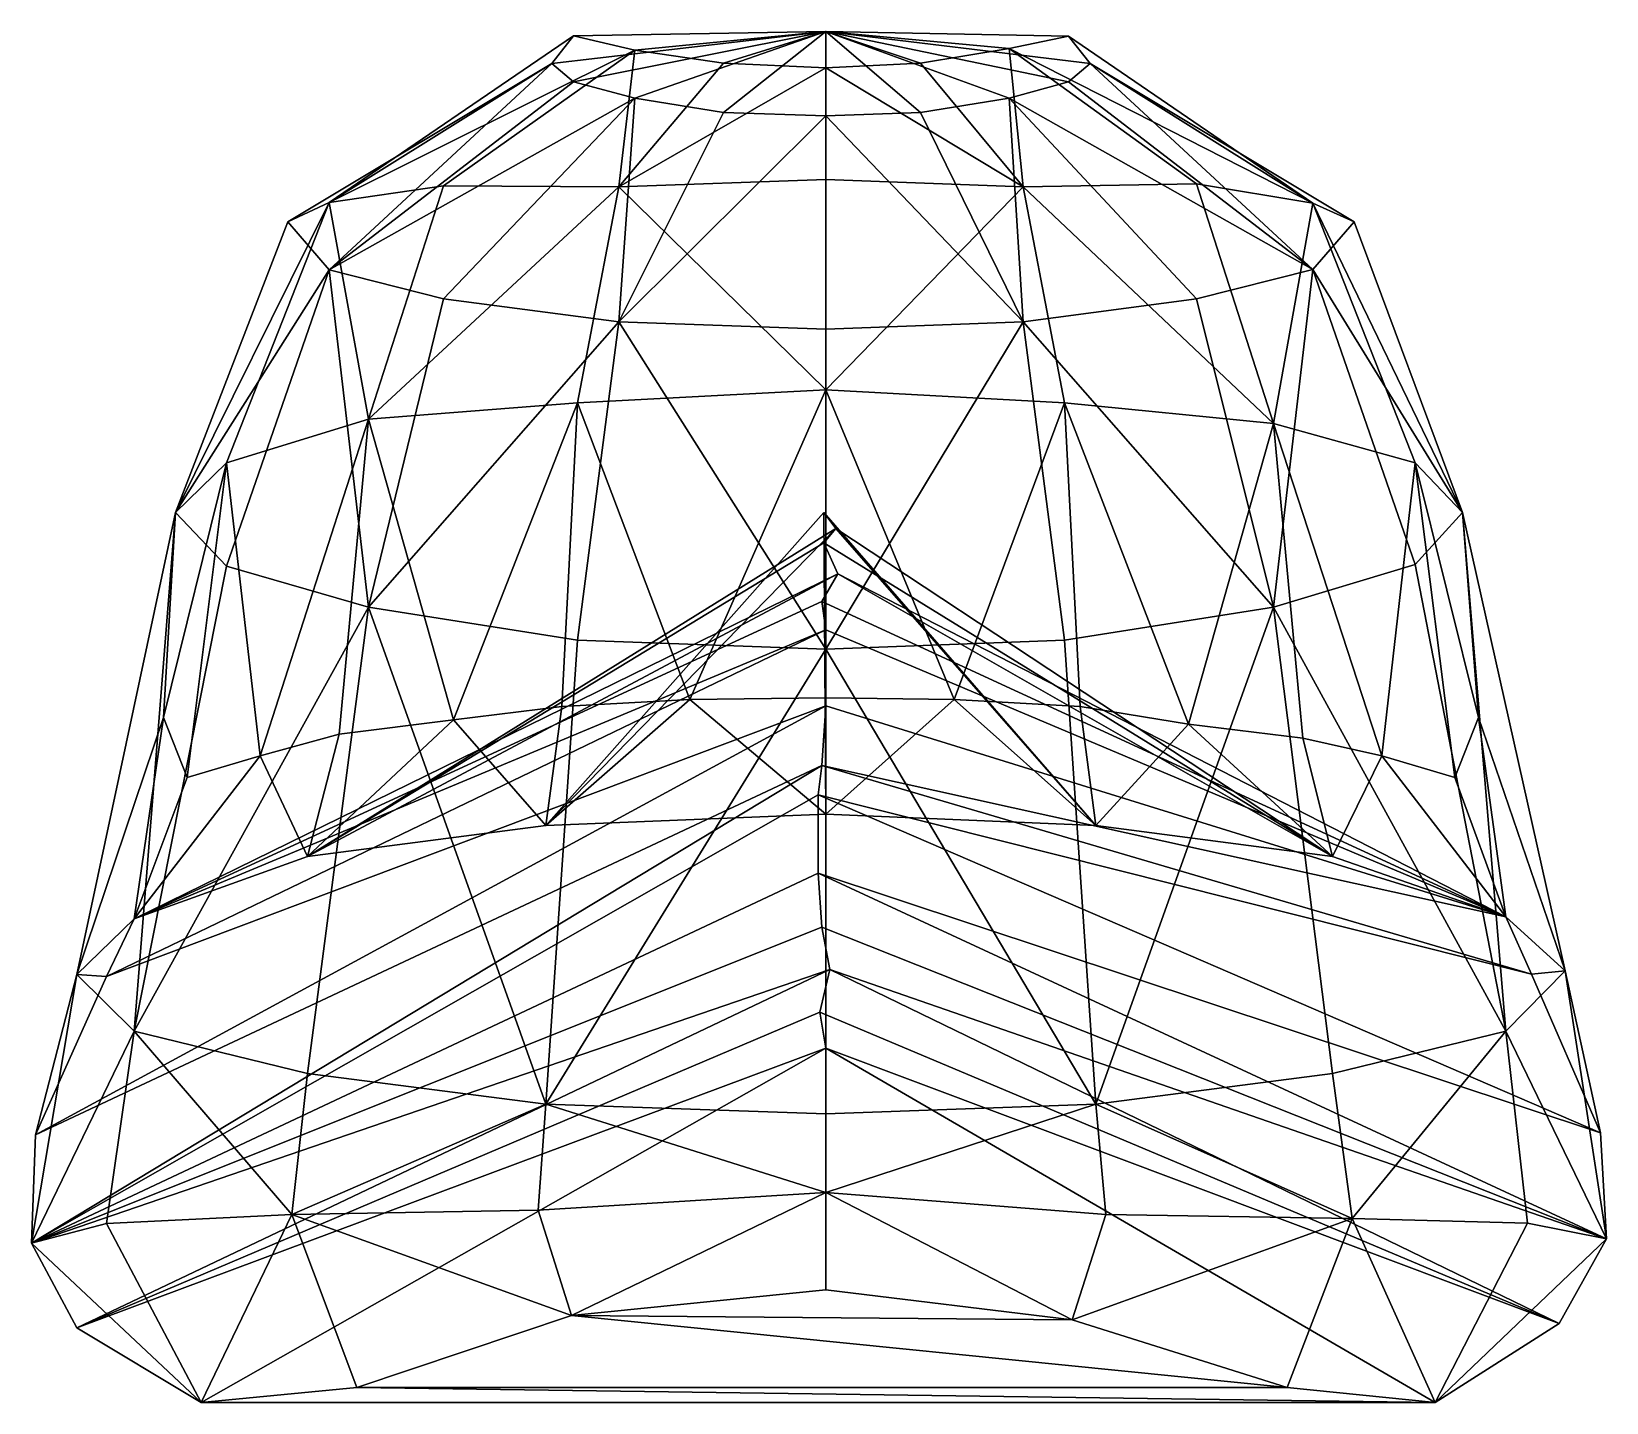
# Model space of a CAD drawing. Extents: x -4.08 to 3.91, y 61.69 to 68.65.
import ezdxf

# ---------------------------------------------------------------- set-up
doc = ezdxf.new("R2010")
doc.units = 0

msp = doc.modelspace()

# ---------------------------------------------------------------- linework, layer by layer
at = {"color": 1}
for points in [[(-0.0461, 68.6464, 0.8431), (-1.4361, 68.483704, 0.8434), (-1.3261, 68.624603, 1.9476)], [(-0.0461, 68.6464, 0.8431), (-1.3261, 68.390297, 0.1955), (-1.4361, 68.483704, 0.8434)], [(-0.0461, 68.6464, 0.8431), (-1.3261, 68.624603, 1.9476), (-1.0161, 68.551399, 2.8901)], [(-0.0461, 68.6464, 0.8431), (-1.0161, 68.308197, -0.3486), (-1.3261, 68.390297, 0.1955)], [(-0.0461, 68.6464, 0.8431), (-1.0161, 68.551399, 2.8901), (-0.5661, 68.486, 3.4069)], [(-0.0461, 68.6464, 0.8431), (-0.5661, 68.236198, -0.7281), (-1.0161, 68.308197, -0.3486)], [(-0.0461, 68.6464, 0.8431), (-0.5661, 68.486, 3.4069), (-0.0461, 68.462303, 3.5347)], [(-0.0461, 68.6464, 0.8431), (-0.0461, 68.218803, -0.8534), (-0.5661, 68.236198, -0.7281)], [(-0.0461, 68.6464, 0.8431), (1.2939, 68.483704, 0.8434), (1.1839, 68.390297, 0.1955)], [(-0.0461, 68.6464, 0.8431), (1.1839, 68.622704, 1.9575), (1.2939, 68.483704, 0.8434)], [(-0.0461, 68.6464, 0.8431), (0.8839, 68.559402, 2.9018), (1.1839, 68.622704, 1.9575)], [(-0.0461, 68.6464, 0.8431), (0.4339, 68.486, 3.4069), (0.8839, 68.559402, 2.9018)], [(-0.0461, 68.6464, 0.8431), (-0.0461, 68.462303, 3.5347), (0.4339, 68.486, 3.4069)], [(-0.0461, 68.6464, 0.8431), (0.4339, 68.236198, -0.7281), (-0.0461, 68.218803, -0.8534)], [(-0.0461, 68.6464, 0.8431), (0.8839, 68.308197, -0.3486), (0.4339, 68.236198, -0.7281)], [(-0.0461, 68.6464, 0.8431), (1.1839, 68.390297, 0.1955), (0.8839, 68.308197, -0.3486)], [(-1.0161, 68.551399, 2.8901), (-1.3261, 68.624603, 1.9476), (-2.5661, 67.778297, 2.7263)], [(-2.5661, 67.778297, 2.7263), (-1.3261, 68.624603, 1.9476), (-1.4361, 68.483704, 0.8434)], [(0.8839, 68.559402, 2.9018), (0.4339, 68.486, 3.4069), (0.9539, 67.8582, 4.3786)], [(0.8839, 68.559402, 2.9018), (2.4239, 67.776497, 2.7362), (1.1839, 68.622704, 1.9575)], [(2.4239, 67.776497, 2.7362), (0.8839, 68.559402, 2.9018), (1.8339, 67.873299, 3.9136)], [(1.8339, 67.873299, 3.9136), (0.8839, 68.559402, 2.9018), (0.9539, 67.8582, 4.3786)], [(1.1839, 68.622704, 1.9575), (2.4239, 67.776497, 2.7362), (1.2939, 68.483704, 0.8434)], [(-2.5661, 67.438103, -0.1541), (-2.7761, 67.681198, 1.3861), (-1.4361, 68.483704, 0.8434)], [(-1.4361, 68.483704, 0.8434), (-2.7761, 67.681198, 1.3861), (-2.5661, 67.778297, 2.7263)], [(-1.9861, 67.863503, 3.9118), (-1.0161, 68.551399, 2.8901), (-2.5661, 67.778297, 2.7263)], [(-1.3261, 68.390297, 0.1955), (-2.5661, 67.438103, -0.1541), (-1.4361, 68.483704, 0.8434)], [(-1.0961, 67.8582, 4.3786), (-1.0161, 68.551399, 2.8901), (-1.9861, 67.863503, 3.9118)], [(-1.0961, 67.8582, 4.3786), (-0.5661, 68.486, 3.4069), (-1.0161, 68.551399, 2.8901)], [(-0.0461, 68.462303, 3.5347), (-0.5661, 68.486, 3.4069), (-1.0961, 67.8582, 4.3786)], [(0.9539, 67.8582, 4.3786), (0.4339, 68.486, 3.4069), (-0.0461, 68.462303, 3.5347)], [(2.4239, 67.439903, -0.1639), (1.1839, 68.390297, 0.1955), (1.2939, 68.483704, 0.8434)], [(2.4239, 67.776497, 2.7362), (2.6339, 67.681198, 1.3861), (1.2939, 68.483704, 0.8434)], [(1.2939, 68.483704, 0.8434), (2.6339, 67.681198, 1.3861), (2.4239, 67.439903, -0.1639)], [(-0.0461, 67.894897, 4.6194), (-0.0461, 68.462303, 3.5347), (-1.0961, 67.8582, 4.3786)], [(0.9539, 67.8582, 4.3786), (-0.0461, 68.462303, 3.5347), (-0.0461, 67.894897, 4.6194)], [(-1.0161, 68.308197, -0.3486), (-2.5661, 67.438103, -0.1541), (-1.3261, 68.390297, 0.1955)], [(0.8839, 68.308197, -0.3486), (1.1839, 68.390297, 0.1955), (2.4239, 67.439903, -0.1639)], [(-2.5661, 67.438103, -0.1541), (-1.0161, 68.308197, -0.3486), (-1.9861, 67.289902, -1.219)], [(-1.9861, 67.289902, -1.219), (-1.0161, 68.308197, -0.3486), (-1.0961, 67.174301, -1.9117)], [(-1.0161, 68.308197, -0.3486), (-0.5661, 68.236198, -0.7281), (-1.0961, 67.174301, -1.9117)], [(-1.0961, 67.174301, -1.9117), (-0.5661, 68.236198, -0.7281), (-0.0461, 68.218803, -0.8534)], [(-0.0461, 68.218803, -0.8534), (0.4339, 68.236198, -0.7281), (0.9539, 67.174301, -1.9117)], [(0.9539, 67.174301, -1.9117), (0.4339, 68.236198, -0.7281), (0.8839, 68.308197, -0.3486)], [(0.9539, 67.174301, -1.9117), (0.8839, 68.308197, -0.3486), (1.8339, 67.289902, -1.219)], [(1.8339, 67.289902, -1.219), (0.8839, 68.308197, -0.3486), (2.4239, 67.439903, -0.1639)], [(-1.0961, 67.174301, -1.9117), (-0.0461, 68.218803, -0.8534), (-0.0461, 67.135803, -2.1426)], [(-0.0461, 67.135803, -2.1426), (-0.0461, 68.218803, -0.8534), (0.9539, 67.174301, -1.9117)], [(-1.9861, 67.863503, 3.9118), (-2.5661, 67.778297, 2.7263), (-2.3661, 66.680099, 4.4245)], [(-2.3661, 66.680099, 4.4245), (-1.0961, 67.8582, 4.3786), (-1.9861, 67.863503, 3.9118)], [(-1.3061, 66.763603, 5.0706), (-1.0961, 67.8582, 4.3786), (-2.3661, 66.680099, 4.4245)], [(-0.0461, 66.828697, 5.3776), (-1.0961, 67.8582, 4.3786), (-1.3061, 66.763603, 5.0706)], [(-0.0461, 66.828697, 5.3776), (-0.0461, 67.894897, 4.6194), (-1.0961, 67.8582, 4.3786)], [(-0.0461, 66.828697, 5.3776), (0.9539, 67.8582, 4.3786), (-0.0461, 67.894897, 4.6194)], [(0.9539, 67.8582, 4.3786), (-0.0461, 66.828697, 5.3776), (1.1639, 66.763603, 5.0706)], [(1.8339, 67.873299, 3.9136), (0.9539, 67.8582, 4.3786), (2.2239, 66.6586, 4.4307)], [(2.2239, 66.6586, 4.4307), (0.9539, 67.8582, 4.3786), (1.1639, 66.763603, 5.0706)], [(1.8339, 67.873299, 3.9136), (2.2239, 66.6586, 4.4307), (2.4239, 67.776497, 2.7362)], [(-3.3461, 66.206596, 1.5498), (-2.5661, 67.778297, 2.7263), (-2.7761, 67.681198, 1.3861)], [(-3.3461, 66.206596, 1.5498), (-3.0861, 66.458702, 3.3155), (-2.5661, 67.778297, 2.7263)], [(-2.3661, 66.680099, 4.4245), (-2.5661, 67.778297, 2.7263), (-3.0861, 66.458702, 3.3155)], [(2.4239, 67.776497, 2.7362), (2.2239, 66.6586, 4.4307), (2.9439, 66.458702, 3.3155)], [(3.1839, 66.206596, 1.5498), (2.4239, 67.776497, 2.7362), (2.9439, 66.458702, 3.3155)], [(3.1839, 66.206596, 1.5498), (2.6339, 67.681198, 1.3861), (2.4239, 67.776497, 2.7362)], [(-3.3461, 66.206596, 1.5498), (-2.7761, 67.681198, 1.3861), (-2.5661, 67.438103, -0.1541)], [(3.1839, 66.206596, 1.5498), (2.4239, 67.439903, -0.1639), (2.6339, 67.681198, 1.3861)], [(-3.3461, 66.206596, 1.5498), (-2.5661, 67.438103, -0.1541), (-3.0861, 65.933701, -0.1586)], [(-2.3661, 65.727303, -1.4581), (-3.0861, 65.933701, -0.1586), (-2.5661, 67.438103, -0.1541)], [(-2.3661, 65.727303, -1.4581), (-2.5661, 67.438103, -0.1541), (-1.9861, 67.289902, -1.219)], [(2.2239, 65.727303, -1.4581), (1.8339, 67.289902, -1.219), (2.4239, 67.439903, -0.1639)], [(2.9439, 65.943497, -0.1568), (2.2239, 65.727303, -1.4581), (2.4239, 67.439903, -0.1639)], [(3.1839, 66.206596, 1.5498), (2.9439, 65.943497, -0.1568), (2.4239, 67.439903, -0.1639)], [(-1.0961, 67.174301, -1.9117), (-2.3661, 65.727303, -1.4581), (-1.9861, 67.289902, -1.219)], [(2.2239, 65.727303, -1.4581), (0.9539, 67.174301, -1.9117), (1.8339, 67.289902, -1.219)], [(-1.3061, 65.558296, -2.4658), (-2.3661, 65.727303, -1.4581), (-1.0961, 67.174301, -1.9117)], [(-0.0461, 65.512901, -2.7692), (-1.3061, 65.558296, -2.4658), (-1.0961, 67.174301, -1.9117)], [(-0.0461, 65.512901, -2.7692), (-1.0961, 67.174301, -1.9117), (-0.0461, 67.135803, -2.1426)], [(1.1639, 65.558296, -2.4658), (-0.0461, 65.512901, -2.7692), (0.9539, 67.174301, -1.9117)], [(0.9539, 67.174301, -1.9117), (-0.0461, 65.512901, -2.7692), (-0.0461, 67.135803, -2.1426)], [(2.2239, 65.727303, -1.4581), (1.1639, 65.558296, -2.4658), (0.9539, 67.174301, -1.9117)], [(-0.0461, 66.828697, 5.3776), (-1.3061, 66.763603, 5.0706), (-0.7361, 65.258202, 5.8388)], [(-0.0461, 66.828697, 5.3776), (-0.7361, 65.258202, 5.8388), (-0.0461, 65.266502, 6.0133)], [(1.1639, 66.763603, 5.0706), (-0.0461, 66.828697, 5.3776), (0.6039, 65.258202, 5.8388)], [(-0.0461, 66.828697, 5.3776), (-0.0461, 65.266502, 6.0133), (0.6039, 65.258202, 5.8388)], [(-1.9361, 65.154602, 5.3009), (-1.3061, 66.763603, 5.0706), (-2.3661, 66.680099, 4.4245)], [(-1.3861, 65.2229, 5.7), (-1.3061, 66.763603, 5.0706), (-1.9361, 65.154602, 5.3009)], [(-1.3061, 66.763603, 5.0706), (-1.3861, 65.2229, 5.7), (-0.7361, 65.258202, 5.8388)], [(1.1639, 66.763603, 5.0706), (0.6039, 65.258202, 5.8388), (1.2439, 65.2229, 5.7)], [(2.2239, 66.6586, 4.4307), (1.1639, 66.763603, 5.0706), (1.7939, 65.133102, 5.3071)], [(1.7939, 65.133102, 5.3071), (1.1639, 66.763603, 5.0706), (1.2439, 65.2229, 5.7)], [(-3.0861, 66.458702, 3.3155), (-2.9161, 64.971703, 4.4228), (-2.3661, 66.680099, 4.4245)], [(-2.9161, 64.971703, 4.4228), (-2.5161, 65.083, 4.8096), (-2.3661, 66.680099, 4.4245)], [(-1.9361, 65.154602, 5.3009), (-2.3661, 66.680099, 4.4245), (-2.5161, 65.083, 4.8096)], [(1.7939, 65.133102, 5.3071), (2.3739, 65.061501, 4.8158), (2.2239, 66.6586, 4.4307)], [(2.2239, 66.6586, 4.4307), (2.7739, 64.971703, 4.4228), (2.9439, 66.458702, 3.3155)], [(2.7739, 64.971703, 4.4228), (2.2239, 66.6586, 4.4307), (2.3739, 65.061501, 4.8158)], [(-3.4061, 65.1661, 2.6078), (-3.2861, 64.862297, 3.7516), (-3.0861, 66.458702, 3.3155)], [(-3.3461, 66.206596, 1.5498), (-3.4061, 65.1661, 2.6078), (-3.0861, 66.458702, 3.3155)], [(-3.2861, 64.862297, 3.7516), (-2.9161, 64.971703, 4.4228), (-3.0861, 66.458702, 3.3155)], [(2.9439, 66.458702, 3.3155), (2.7739, 64.971703, 4.4228), (3.1439, 64.862297, 3.7516)], [(3.1839, 66.206596, 1.5498), (2.9439, 66.458702, 3.3155), (3.2639, 65.1661, 2.6078)], [(3.2639, 65.1661, 2.6078), (2.9439, 66.458702, 3.3155), (3.1439, 64.862297, 3.7516)], [(-3.3461, 66.206596, 1.5498), (-3.8461, 63.864101, 1.7865), (-3.4061, 65.1661, 2.6078)], [(-3.3461, 66.206596, 1.5498), (-3.5561, 63.576, -0.1689), (-3.8461, 63.864101, 1.7865)], [(-3.3461, 66.206596, 1.5498), (-3.0861, 65.933701, -0.1586), (-3.5561, 63.576, -0.1689)], [(-0.0461, 64.675903, 6.8394), (-1.4661, 64.619904, 6.4832), (-0.0561, 66.206703, 3.2484)], [(-1.4661, 64.619904, 6.4832), (0.0039, 66.125298, 2.7552), (-0.0561, 66.206703, 3.2484)], [(1.3239, 64.619904, 6.4832), (-0.0461, 64.675903, 6.8394), (-0.0561, 66.206703, 3.2484)], [(-0.0561, 66.206703, 3.2484), (0.0039, 66.125298, 2.7552), (1.3239, 64.619904, 6.4832)], [(3.1839, 66.206596, 1.5498), (3.4039, 63.576, -0.1689), (2.9439, 65.943497, -0.1568)], [(3.2639, 65.1661, 2.6078), (3.7039, 63.881901, 1.8), (3.1839, 66.206596, 1.5498)], [(3.7039, 63.881901, 1.8), (3.4039, 63.576, -0.1689), (3.1839, 66.206596, 1.5498)], [(-0.0561, 66.053001, 2.213), (0.0039, 66.125298, 2.7552), (-2.6761, 64.462601, 5.4674)], [(0.0039, 66.125298, 2.7552), (-1.4661, 64.619904, 6.4832), (-2.6761, 64.462601, 5.4674)], [(2.5239, 64.462601, 5.4674), (0.0039, 66.125298, 2.7552), (-0.0561, 66.053001, 2.213)], [(0.0039, 66.125298, 2.7552), (2.5239, 64.462601, 5.4674), (1.3239, 64.619904, 6.4832)], [(-2.6761, 64.462601, 5.4674), (0.0139, 65.895302, 1.309), (-0.0561, 66.053001, 2.213)], [(0.0139, 65.895302, 1.309), (2.5239, 64.462601, 5.4674), (-0.0561, 66.053001, 2.213)], [(-2.3661, 65.727303, -1.4581), (-3.5561, 63.576, -0.1689), (-3.0861, 65.933701, -0.1586)], [(3.4039, 63.576, -0.1689), (2.2239, 65.727303, -1.4581), (2.9439, 65.943497, -0.1568)], [(-3.5561, 64.145599, 3.8322), (0.0139, 65.895302, 1.309), (-2.6761, 64.462601, 5.4674)], [(0.0139, 65.895302, 1.309), (-3.5561, 64.145599, 3.8322), (-0.0661, 65.755798, 0.3067)], [(-0.0661, 65.755798, 0.3067), (3.4039, 64.155403, 3.834), (0.0139, 65.895302, 1.309)], [(3.4039, 64.155403, 3.834), (2.5239, 64.462601, 5.4674), (0.0139, 65.895302, 1.309)], [(-3.5561, 64.145599, 3.8322), (-0.0461, 65.612, 0.2597), (-0.0661, 65.755798, 0.3067)], [(-2.3661, 65.727303, -1.4581), (-2.6761, 63.360901, -1.531), (-3.5561, 63.576, -0.1689)], [(-2.6761, 63.360901, -1.531), (-2.3661, 65.727303, -1.4581), (-1.4661, 63.205799, -2.6684)], [(-1.4661, 63.205799, -2.6684), (-2.3661, 65.727303, -1.4581), (-1.3061, 65.558296, -2.4658)], [(-0.0461, 65.612, 0.2597), (3.4039, 64.155403, 3.834), (-0.0661, 65.755798, 0.3067)], [(1.3239, 63.205799, -2.6684), (1.1639, 65.558296, -2.4658), (2.2239, 65.727303, -1.4581)], [(2.5239, 63.360901, -1.531), (1.3239, 63.205799, -2.6684), (2.2239, 65.727303, -1.4581)], [(2.5239, 63.360901, -1.531), (2.2239, 65.727303, -1.4581), (3.4039, 63.576, -0.1689)], [(-3.6961, 63.8536, 3.7068), (-0.0461, 65.612, 0.2597), (-3.5561, 64.145599, 3.8322)], [(-0.0461, 65.226402, 0.0356), (-0.0461, 65.612, 0.2597), (-3.6961, 63.8536, 3.7068)], [(3.4039, 64.155403, 3.834), (-0.0461, 65.612, 0.2597), (-0.0461, 65.226402, 0.0356)], [(-1.4661, 63.205799, -2.6684), (-1.3061, 65.558296, -2.4658), (-0.0461, 65.512901, -2.7692)], [(1.3239, 63.205799, -2.6684), (-0.0461, 65.512901, -2.7692), (1.1639, 65.558296, -2.4658)], [(-0.0461, 63.155998, -3.0031), (-1.4661, 63.205799, -2.6684), (-0.0461, 65.512901, -2.7692)], [(-0.0461, 63.155998, -3.0031), (-0.0461, 65.512901, -2.7692), (1.3239, 63.205799, -2.6684)], [(-0.0661, 64.923798, -0.1426), (-0.0461, 65.226402, 0.0356), (-4.0561, 63.049301, 3.2728)], [(-0.0461, 65.226402, 0.0356), (-3.6961, 63.8536, 3.7068), (-4.0561, 63.049301, 3.2728)], [(-1.4661, 64.619904, 6.4832), (-1.3861, 65.2229, 5.7), (-1.9361, 65.154602, 5.3009)], [(-0.0461, 64.675903, 6.8394), (-0.7361, 65.258202, 5.8388), (-1.4661, 64.619904, 6.4832)], [(-0.7361, 65.258202, 5.8388), (-1.3861, 65.2229, 5.7), (-1.4661, 64.619904, 6.4832)], [(-0.0461, 65.266502, 6.0133), (-0.7361, 65.258202, 5.8388), (-0.0461, 64.675903, 6.8394)], [(3.4039, 64.155403, 3.834), (-0.0461, 65.226402, 0.0356), (-0.0661, 64.923798, -0.1426)], [(0.6039, 65.258202, 5.8388), (-0.0461, 65.266502, 6.0133), (-0.0461, 64.675903, 6.8394)], [(0.6039, 65.258202, 5.8388), (-0.0461, 64.675903, 6.8394), (1.3239, 64.619904, 6.4832)], [(1.2439, 65.2229, 5.7), (0.6039, 65.258202, 5.8388), (1.3239, 64.619904, 6.4832)], [(1.7939, 65.133102, 5.3071), (1.2439, 65.2229, 5.7), (1.3239, 64.619904, 6.4832)], [(-3.8461, 63.864101, 1.7865), (-3.5561, 64.145599, 3.8322), (-3.4061, 65.1661, 2.6078)], [(-3.5561, 64.145599, 3.8322), (-3.2861, 64.862297, 3.7516), (-3.4061, 65.1661, 2.6078)], [(-1.4661, 64.619904, 6.4832), (-1.9361, 65.154602, 5.3009), (-2.6761, 64.462601, 5.4674)], [(-2.6761, 64.462601, 5.4674), (-1.9361, 65.154602, 5.3009), (-2.5161, 65.083, 4.8096)], [(1.7939, 65.133102, 5.3071), (1.3239, 64.619904, 6.4832), (2.5239, 64.462601, 5.4674)], [(1.7939, 65.133102, 5.3071), (2.5239, 64.462601, 5.4674), (2.3739, 65.061501, 4.8158)], [(3.1439, 64.862297, 3.7516), (3.4039, 64.155403, 3.834), (3.2639, 65.1661, 2.6078)], [(3.4039, 64.155403, 3.834), (3.7039, 63.881901, 1.8), (3.2639, 65.1661, 2.6078)], [(-2.5161, 65.083, 4.8096), (-2.9161, 64.971703, 4.4228), (-2.6761, 64.462601, 5.4674)], [(2.5239, 64.462601, 5.4674), (2.7739, 64.971703, 4.4228), (2.3739, 65.061501, 4.8158)], [(-3.2861, 64.862297, 3.7516), (-3.5561, 64.145599, 3.8322), (-2.9161, 64.971703, 4.4228)], [(-2.9161, 64.971703, 4.4228), (-3.5561, 64.145599, 3.8322), (-2.6761, 64.462601, 5.4674)], [(3.4039, 64.155403, 3.834), (2.7739, 64.971703, 4.4228), (2.5239, 64.462601, 5.4674)], [(2.7739, 64.971703, 4.4228), (3.4039, 64.155403, 3.834), (3.1439, 64.862297, 3.7516)], [(-0.0861, 64.773804, -0.2111), (-0.0661, 64.923798, -0.1426), (-4.0761, 62.501301, 2.9372)], [(-4.0561, 63.049301, 3.2728), (-4.0761, 62.501301, 2.9372), (-0.0661, 64.923798, -0.1426)], [(-0.0861, 64.773804, -0.2111), (3.5339, 63.8652, 3.6988), (-0.0661, 64.923798, -0.1426)], [(3.5339, 63.8652, 3.6988), (3.4039, 64.155403, 3.834), (-0.0661, 64.923798, -0.1426)], [(-0.0861, 64.773804, -0.2111), (-4.0761, 62.501301, 2.9372), (-0.0861, 64.376503, -0.4272)], [(-0.0861, 64.773804, -0.2111), (3.8839, 63.060902, 3.2648), (3.5339, 63.8652, 3.6988)], [(-0.0861, 64.773804, -0.2111), (-0.0861, 64.376503, -0.4272), (3.8839, 63.060902, 3.2648)], [(-4.0761, 62.501301, 2.9372), (-0.0661, 64.1035, -0.5999), (-0.0861, 64.376503, -0.4272)], [(-0.0661, 64.1035, -0.5999), (3.9139, 62.5228, 2.931), (-0.0861, 64.376503, -0.4272)], [(-0.0861, 64.376503, -0.4272), (3.9139, 62.5228, 2.931), (3.8839, 63.060902, 3.2648)], [(-0.0261, 63.888699, -0.8127), (-0.0661, 64.1035, -0.5999), (-4.0761, 62.501301, 2.9372)], [(-3.6961, 63.8536, 3.7068), (-3.5561, 64.145599, 3.8322), (-3.8461, 63.864101, 1.7865)], [(-0.0661, 64.1035, -0.5999), (-0.0261, 63.888699, -0.8127), (3.9139, 62.5228, 2.931)], [(3.7039, 63.881901, 1.8), (3.4039, 64.155403, 3.834), (3.5339, 63.8652, 3.6988)], [(-3.8461, 62.071701, 2.5116), (-0.0261, 63.888699, -0.8127), (-4.0761, 62.501301, 2.9372)], [(-3.5561, 63.576, -0.1689), (-4.0761, 62.501301, 2.9372), (-3.8461, 63.864101, 1.7865)], [(-4.0761, 62.501301, 2.9372), (-4.0561, 63.049301, 3.2728), (-3.8461, 63.864101, 1.7865)], [(-4.0561, 63.049301, 3.2728), (-3.6961, 63.8536, 3.7068), (-3.8461, 63.864101, 1.7865)], [(-0.0761, 63.6721, -1.0156), (-0.0261, 63.888699, -0.8127), (-3.8461, 62.071701, 2.5116)], [(-0.0261, 63.888699, -0.8127), (-0.0761, 63.6721, -1.0156), (3.6739, 62.093201, 2.5055)], [(3.9139, 62.5228, 2.931), (-0.0261, 63.888699, -0.8127), (3.6739, 62.093201, 2.5055)], [(3.4039, 63.576, -0.1689), (3.7039, 63.881901, 1.8), (3.9139, 62.5228, 2.931)], [(3.8839, 63.060902, 3.2648), (3.7039, 63.881901, 1.8), (3.5339, 63.8652, 3.6988)], [(3.9139, 62.5228, 2.931), (3.7039, 63.881901, 1.8), (3.8839, 63.060902, 3.2648)], [(-0.0461, 63.490002, -2.1173), (-0.0761, 63.6721, -1.0156), (-3.8461, 62.071701, 2.5116)], [(3.6739, 62.093201, 2.5055), (-0.0761, 63.6721, -1.0156), (-0.0461, 63.490002, -2.1173)], [(-3.6961, 62.599998, -0.1161), (-4.0761, 62.501301, 2.9372), (-3.5561, 63.576, -0.1689)], [(-2.7561, 62.646702, -1.4093), (-3.6961, 62.599998, -0.1161), (-3.5561, 63.576, -0.1689)], [(-2.7561, 62.646702, -1.4093), (-3.5561, 63.576, -0.1689), (-2.6761, 63.360901, -1.531)], [(2.5239, 63.360901, -1.531), (3.4039, 63.576, -0.1689), (2.6239, 62.625198, -1.4031)], [(2.6239, 62.625198, -1.4031), (3.4039, 63.576, -0.1689), (3.5139, 62.601799, -0.1259)], [(3.4039, 63.576, -0.1689), (3.9139, 62.5228, 2.931), (3.5139, 62.601799, -0.1259)], [(-3.2161, 61.692402, 0.0613), (-0.0461, 63.490002, -2.1173), (-3.8461, 62.071701, 2.5116)], [(-3.2161, 61.692402, 0.0613), (3.0439, 61.692402, 0.0613), (-0.0461, 63.490002, -2.1173)], [(3.0439, 61.692402, 0.0613), (3.6739, 62.093201, 2.5055), (-0.0461, 63.490002, -2.1173)], [(-1.4661, 63.205799, -2.6684), (-2.7561, 62.646702, -1.4093), (-2.6761, 63.360901, -1.531)], [(2.6239, 62.625198, -1.4031), (1.3239, 63.205799, -2.6684), (2.5239, 63.360901, -1.531)], [(-1.5061, 62.667801, -2.5648), (-2.7561, 62.646702, -1.4093), (-1.4661, 63.205799, -2.6684)], [(-0.0461, 62.7575, -2.8838), (-1.5061, 62.667801, -2.5648), (-1.4661, 63.205799, -2.6684)], [(-0.0461, 62.7575, -2.8838), (-1.4661, 63.205799, -2.6684), (-0.0461, 63.155998, -3.0031)], [(1.3739, 62.646301, -2.5586), (-0.0461, 62.7575, -2.8838), (1.3239, 63.205799, -2.6684)], [(1.3239, 63.205799, -2.6684), (-0.0461, 62.7575, -2.8838), (-0.0461, 63.155998, -3.0031)], [(2.6239, 62.625198, -1.4031), (1.3739, 62.646301, -2.5586), (1.3239, 63.205799, -2.6684)], [(-1.3361, 62.1334, -1.9317), (-1.5061, 62.667801, -2.5648), (-0.0461, 62.7575, -2.8838)], [(-0.0461, 62.263599, -2.5788), (-1.3361, 62.1334, -1.9317), (-0.0461, 62.7575, -2.8838)], [(1.3739, 62.646301, -2.5586), (1.2039, 62.1119, -1.9255), (-0.0461, 62.7575, -2.8838)], [(-0.0461, 62.7575, -2.8838), (1.2039, 62.1119, -1.9255), (-0.0461, 62.263599, -2.5788)], [(-3.2161, 61.692402, 0.0613), (-3.6961, 62.599998, -0.1161), (-2.7561, 62.646702, -1.4093)], [(-2.4261, 61.768501, -0.9518), (-3.2161, 61.692402, 0.0613), (-2.7561, 62.646702, -1.4093)], [(-2.7561, 62.646702, -1.4093), (-1.5061, 62.667801, -2.5648), (-1.3361, 62.1334, -1.9317)], [(-2.7561, 62.646702, -1.4093), (-1.3361, 62.1334, -1.9317), (-2.4261, 61.768501, -0.9518)], [(1.2039, 62.1119, -1.9255), (1.3739, 62.646301, -2.5586), (2.6239, 62.625198, -1.4031)], [(-3.2161, 61.692402, 0.0613), (-4.0761, 62.501301, 2.9372), (-3.6961, 62.599998, -0.1161)], [(2.2939, 61.768501, -0.9518), (1.2039, 62.1119, -1.9255), (2.6239, 62.625198, -1.4031)], [(2.6239, 62.625198, -1.4031), (3.0439, 61.692402, 0.0613), (2.2939, 61.768501, -0.9518)], [(3.0439, 61.692402, 0.0613), (2.6239, 62.625198, -1.4031), (3.5139, 62.601799, -0.1259)], [(3.5139, 62.601799, -0.1259), (3.9139, 62.5228, 2.931), (3.0439, 61.692402, 0.0613)], [(-3.2161, 61.692402, 0.0613), (-3.8461, 62.071701, 2.5116), (-4.0761, 62.501301, 2.9372)], [(3.9139, 62.5228, 2.931), (3.6739, 62.093201, 2.5055), (3.0439, 61.692402, 0.0613)], [(1.2039, 62.1119, -1.9255), (-1.3361, 62.1334, -1.9317), (-0.0461, 62.263599, -2.5788)], [(-2.4261, 61.768501, -0.9518), (-1.3361, 62.1334, -1.9317), (2.2939, 61.768501, -0.9518)], [(-1.3361, 62.1334, -1.9317), (2.2939, 61.768501, -0.9518), (-2.4261, 61.768501, -0.9518)], [(-1.3361, 62.1334, -1.9317), (1.2039, 62.1119, -1.9255), (2.2939, 61.768501, -0.9518)], [(3.0439, 61.692402, 0.0613), (-3.2161, 61.692402, 0.0613), (-2.4261, 61.768501, -0.9518)], [(2.2939, 61.768501, -0.9518), (3.0439, 61.692402, 0.0613), (-2.4261, 61.768501, -0.9518)]]:
    msp.add_3dface(points, dxfattribs=at)

doc.saveas('drawing.dxf')
